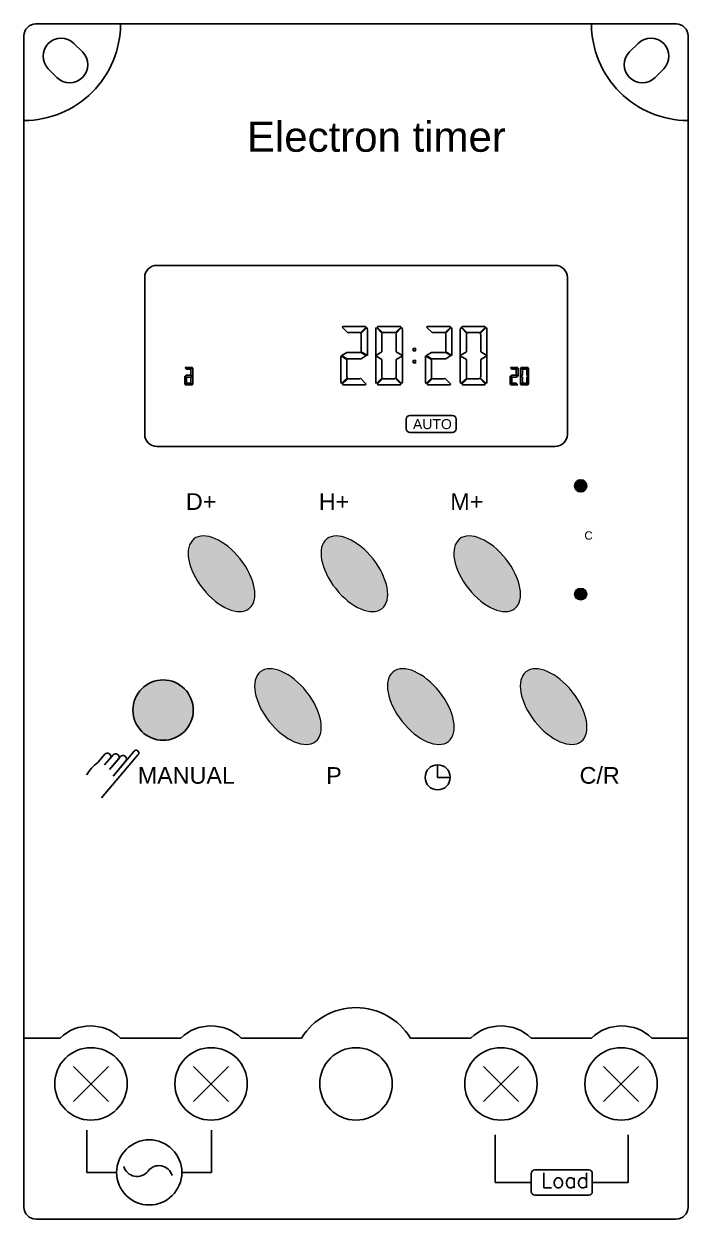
# Model space of a CAD drawing. Header units: millimetres. Extents: x 151 to 1164, y 209 to 402.
# Drawn here: x 818.6 to 873.6, y 227.9 to 326.9 of the extents above; entities that cross this region are included whole.
import ezdxf

# ---------------------------------------------------------------- set-up
doc = ezdxf.new("R2010")
doc.units = ezdxf.units.MM
doc.styles.add('ARIAL', font='arial.ttf')

# ---------------------------------------------------------------- blocks, each defined once
blk = doc.blocks.new('*U1904')
h = blk.add_hatch(color=1)
h.set_gradient(color1=(252, 84, 87), color2=(252, 49, 52), one_color=1, tint=0.59, name='INVCYLINDER')
edge = h.paths.add_edge_path()
edge.add_arc((18.604, 60.739), 0.5, 0, 360)
at = {"lineweight": 9}
h = blk.add_hatch(color=8, dxfattribs=at)
edge = h.paths.add_edge_path()
edge.add_ellipse((-11.135, 53.451), major_axis=(-2.288, 2.883), ratio=0.53719, start_angle=0, end_angle=360, ccw=False)
h = blk.add_hatch(color=8, dxfattribs=at)
edge = h.paths.add_edge_path()
edge.add_ellipse((-0.135, 53.451), major_axis=(-2.288, 2.883), ratio=0.53719, start_angle=0, end_angle=360, ccw=False)
h = blk.add_hatch(color=8, dxfattribs=at)
edge = h.paths.add_edge_path()
edge.add_ellipse((10.865, 53.451), major_axis=(-2.288, 2.883), ratio=0.53719, start_angle=0, end_angle=360, ccw=False)
h = blk.add_hatch(color=8, dxfattribs=at)
edge = h.paths.add_edge_path()
edge.add_arc((18.604, 51.771), 0.5, 0, 360)
h = blk.add_hatch(color=8, dxfattribs=at)
edge = h.paths.add_edge_path()
edge.add_ellipse((-5.635, 42.451), major_axis=(-2.288, 2.883), ratio=0.53719, start_angle=0, end_angle=360, ccw=False)
h = blk.add_hatch(color=8, dxfattribs=at)
edge = h.paths.add_edge_path()
edge.add_ellipse((5.365, 42.451), major_axis=(-2.288, 2.883), ratio=0.53719, start_angle=0, end_angle=360, ccw=False)
h = blk.add_hatch(color=8, dxfattribs=at)
edge = h.paths.add_edge_path()
edge.add_ellipse((16.365, 42.451), major_axis=(-2.288, 2.883), ratio=0.53719, start_angle=0, end_angle=360, ccw=False)
h = blk.add_hatch(color=1)
h.set_gradient(color1=(246, 9, 13), color2=(248, 53, 56), one_color=1, tint=0.59, name='INVCYLINDER')
edge = h.paths.add_edge_path()
edge.add_arc((-15.974, 42.161), 2.5, 0, 360)
for p, q in [((-0.674, 73.401), (-1.155, 73.882)), ((0.362, 73.401), (0.843, 73.882)), ((0.402, 73.361), (0.883, 73.842)), ((2.179, 73.361), (1.698, 73.842)), ((2.218, 73.401), (1.738, 73.882)), ((3.254, 73.401), (3.735, 73.882)), ((3.294, 73.361), (3.775, 73.842)), ((6.326, 73.401), (5.845, 73.882)), ((7.362, 73.401), (7.843, 73.882)), ((7.402, 73.361), (7.883, 73.842)), ((9.179, 73.361), (8.698, 73.842)), ((9.218, 73.401), (8.738, 73.882)), ((10.254, 73.401), (10.735, 73.882)), ((10.294, 73.361), (10.775, 73.842)), ((-1.256, 71.5), (-0.752, 71.209)), ((-0.752, 71.774), (-1.162, 71.522)), ((-1.162, 71.522), (-0.752, 71.27)), ((0.441, 71.835), (0.945, 71.543)), ((0.441, 71.774), (0.85, 71.522)), ((0.85, 71.522), (0.441, 71.27)), ((2.14, 71.835), (1.636, 71.543)), ((1.636, 71.5), (2.14, 71.209)), ((3.333, 71.835), (3.837, 71.543)), ((3.837, 71.5), (3.333, 71.209)), ((5.744, 71.5), (6.248, 71.209)), ((6.248, 71.774), (5.838, 71.522)), ((5.838, 71.522), (6.248, 71.27)), ((7.441, 71.835), (7.945, 71.543)), ((7.441, 71.774), (7.85, 71.522)), ((7.85, 71.522), (7.441, 71.27)), ((9.14, 71.835), (8.636, 71.543)), ((8.636, 71.5), (9.14, 71.209)), ((10.333, 71.835), (10.837, 71.543)), ((10.837, 71.5), (10.333, 71.209)), ((-14.004, 70.387), (-14.148, 70.531)), ((-13.693, 70.387), (-13.549, 70.531)), ((-13.682, 70.375), (-13.537, 70.519)), ((12.934, 70.387), (12.79, 70.531)), ((13.245, 70.387), (13.389, 70.531)), ((13.257, 70.375), (13.401, 70.519)), ((13.79, 70.375), (13.645, 70.519)), ((13.802, 70.387), (13.657, 70.531)), ((14.112, 70.387), (14.257, 70.531)), ((14.124, 70.375), (14.268, 70.519)), ((-14.179, 69.816), (-14.028, 69.729)), ((-14.028, 69.899), (-14.151, 69.823)), ((-14.151, 69.823), (-14.028, 69.747)), ((-13.67, 69.917), (-13.519, 69.829)), ((-13.67, 69.899), (-13.547, 69.823)), ((-13.547, 69.823), (-13.67, 69.747)), ((-13.519, 69.816), (-13.67, 69.729)), ((-0.721, 69.694), (-1.202, 69.214)), ((-0.662, 69.635), (-1.142, 69.154)), ((0.362, 69.643), (0.843, 69.162)), ((2.171, 69.694), (1.69, 69.214)), ((2.23, 69.635), (1.75, 69.154)), ((3.255, 69.643), (3.735, 69.162)), ((3.294, 69.682), (3.775, 69.202)), ((6.279, 69.694), (5.798, 69.214)), ((6.338, 69.635), (5.858, 69.154)), ((7.362, 69.643), (7.843, 69.162)), ((9.171, 69.694), (8.69, 69.214)), ((9.23, 69.635), (8.75, 69.154)), ((10.255, 69.643), (10.735, 69.162)), ((10.294, 69.682), (10.775, 69.202)), ((12.759, 69.816), (12.91, 69.729)), ((12.91, 69.899), (12.787, 69.823)), ((12.787, 69.823), (12.91, 69.747)), ((13.268, 69.917), (13.419, 69.829)), ((13.268, 69.899), (13.391, 69.823)), ((13.391, 69.823), (13.268, 69.747)), ((13.778, 69.917), (13.627, 69.829)), ((13.627, 69.816), (13.778, 69.729)), ((14.136, 69.917), (14.287, 69.829)), ((14.287, 69.816), (14.136, 69.729)), ((-14.019, 69.275), (-14.163, 69.13)), ((-14.001, 69.257), (-14.145, 69.113)), ((-13.693, 69.259), (-13.549, 69.115)), ((-13.679, 69.275), (-13.535, 69.13)), ((12.92, 69.275), (12.775, 69.13)), ((12.937, 69.257), (12.793, 69.113)), ((13.245, 69.259), (13.389, 69.115)), ((13.787, 69.275), (13.643, 69.13)), ((13.805, 69.257), (13.661, 69.113)), ((14.112, 69.259), (14.257, 69.115)), ((14.124, 69.271), (14.268, 69.127)), ((-27.5, 15), (-24.5, 15)), ((-19.5, 15), (-14.5, 15)), ((-9.5, 15), (-4.5, 15)), ((4.5, 15), (9.5, 15)), ((14.5, 15), (19.5, 15)), ((24.5, 15), (27.5, 15)), ((-20.499, 9.75), (-23.398, 12.65)), ((-20.499, 12.65), (-23.398, 9.75)), ((-10.55, 12.65), (-13.45, 9.75)), ((-10.55, 9.75), (-13.45, 12.65)), ((10.55, 12.65), (13.45, 9.75)), ((10.55, 9.75), (13.45, 12.65)), ((20.499, 9.75), (23.398, 12.65)), ((20.499, 12.65), (23.398, 9.75)), ((-22.29, 3.868), (-22.29, 7.362)), ((-11.953, 3.868), (-11.953, 7.362)), ((11.532, 3.029), (11.532, 6.967)), ((22.55, 3.029), (22.55, 6.991)), ((-19.821, 3.868), (-22.29, 3.868)), ((-14.421, 3.868), (-11.953, 3.868)), ((14.515, 3.029), (11.532, 3.029)), ((19.566, 3.029), (22.55, 3.029))]:
    blk.add_line(p, q)
at = {"color": 8}
for p, q in [((6.761, 36.591), (6.761, 37.63)), ((6.761, 37.63), (6.761, 36.591)), ((6.761, 36.591), (7.801, 36.591))]:
    blk.add_line(p, q, dxfattribs=at)
for points in [[(-26.5, 0), (26.5, 0, 0.414214), (27.5, 1), (27.5, 98, 0.414214), (26.5, 99), (-26.5, 99, 0.414214), (-27.5, 98), (-27.5, 1, 0.414214)], [(-19.5, 99), (-19.5, 99), (-26.5, 99, 0.414214), (-27.5, 98), (-27.5, 91), (-27.5, 91, 0.414214)], [(19.5, 99), (19.5, 99), (26.5, 99, -0.414214), (27.5, 98), (27.5, 91), (27.5, 91, -0.414214)], [(-16.5, 64), (16.5, 64, 0.414214), (17.5, 65), (17.5, 78, 0.414214), (16.5, 79), (-16.5, 79, 0.414214), (-17.5, 78), (-17.5, 65, 0.414214)], [(14.815, 1.975), (19.266, 1.975, 0.414214), (19.566, 2.275), (19.566, 3.783, 0.414214), (19.266, 4.083), (14.815, 4.083, 0.414214), (14.515, 3.783), (14.515, 2.275, 0.414214)]]:
    blk.add_lwpolyline(points, format="xyb", close=True)
at = {"color": 253}
for points in [[(-24.771, 94.562, 1), (-22.65, 96.683), (-23.357, 97.39, 1), (-25.478, 95.269)], [(24.771, 94.562, -1), (22.65, 96.683), (23.357, 97.39, -1), (25.478, 95.269)], [(4.457, 65.167), (7.999, 65.167, 0.414214), (8.299, 65.467), (8.299, 66.256, 0.414214), (7.999, 66.556), (4.457, 66.556, 0.414214), (4.157, 66.256), (4.157, 65.467, 0.414214)]]:
    blk.add_lwpolyline(points, format="xyb", close=True, dxfattribs=at)
for points in [[(-1.154, 73.881, -0.173003), (-0.976, 73.944), (0.665, 73.944, -0.173003), (0.842, 73.881)], [(-0.674, 73.401, -0.161906), (-0.556, 73.44), (0.245, 73.44, -0.161906), (0.362, 73.401)], [(0.402, 73.361, -0.161906), (0.441, 73.244), (0.441, 71.835)], [(0.882, 73.841, -0.173003), (0.945, 73.664), (0.945, 71.543)], [(1.636, 71.543), (1.636, 73.664, -0.173003), (1.699, 73.841, -0.173003)], [(1.739, 73.881, -0.173003), (1.916, 73.944), (3.557, 73.944, -0.173003), (3.734, 73.881)], [(2.14, 71.835), (2.14, 73.244, -0.161906), (2.179, 73.361, -0.161906)], [(2.218, 73.401, -0.161906), (2.336, 73.44), (3.137, 73.44, -0.161906), (3.254, 73.401)], [(3.294, 73.361, -0.161906), (3.333, 73.244), (3.333, 71.835)], [(3.774, 73.841, -0.173003), (3.837, 73.664), (3.837, 71.543)], [(5.846, 73.881, -0.173003), (6.024, 73.944), (7.665, 73.944, -0.173003), (7.842, 73.881)], [(6.326, 73.401, -0.161906), (6.444, 73.44), (7.245, 73.44, -0.161906), (7.362, 73.401)], [(7.402, 73.361, -0.161906), (7.441, 73.244), (7.441, 71.835)], [(7.882, 73.841, -0.173003), (7.945, 73.664), (7.945, 71.543)], [(8.636, 71.543), (8.636, 73.664, -0.173003), (8.699, 73.841, -0.173003)], [(8.739, 73.881, -0.173003), (8.916, 73.944), (10.557, 73.944, -0.173003), (10.734, 73.881)], [(9.14, 71.835), (9.14, 73.244, -0.161906), (9.179, 73.361, -0.161906)], [(9.218, 73.401, -0.161906), (9.336, 73.44), (10.137, 73.44, -0.161906), (10.254, 73.401)], [(10.294, 73.361, -0.161906), (10.333, 73.244), (10.333, 71.835)], [(10.774, 73.841, -0.173003), (10.837, 73.664), (10.837, 71.543)], [(-1.202, 69.214, -0.160054), (-1.256, 69.38), (-1.256, 71.5)], [(1.69, 69.214, -0.160054), (1.636, 69.38), (1.636, 71.5)], [(3.837, 71.5), (3.837, 69.38, -0.173003), (3.774, 69.203, -0.173003)], [(5.798, 69.214, -0.160054), (5.744, 69.38), (5.744, 71.5)], [(8.69, 69.214, -0.160054), (8.636, 69.38), (8.636, 71.5)], [(10.837, 71.5), (10.837, 69.38, -0.173003), (10.774, 69.203, -0.173003)], [(-14.148, 70.531, -0.173003), (-14.095, 70.55), (-13.603, 70.55, -0.173003), (-13.549, 70.531)], [(-14.004, 70.387, -0.161906), (-13.969, 70.398), (-13.729, 70.398, -0.161906), (-13.693, 70.387)], [(-13.682, 70.375, -0.161906), (-13.67, 70.34), (-13.67, 69.917)], [(-13.538, 70.519, -0.173003), (-13.519, 70.466), (-13.519, 69.829)], [(-0.721, 69.694, -0.143329), (-0.752, 69.8), (-0.752, 71.209)], [(2.171, 69.694, -0.143329), (2.14, 69.8), (2.14, 71.209)], [(3.333, 71.209), (3.333, 69.8, -0.161678), (3.294, 69.682, -0.161678)], [(6.279, 69.694, -0.143329), (6.248, 69.8), (6.248, 71.209)], [(9.171, 69.694, -0.143329), (9.14, 69.8), (9.14, 71.209)], [(10.333, 71.209), (10.333, 69.8, -0.161678), (10.294, 69.682, -0.161678)], [(12.79, 70.531, -0.173003), (12.843, 70.55), (13.335, 70.55, -0.173003), (13.389, 70.531)], [(12.934, 70.387, -0.161906), (12.969, 70.398), (13.209, 70.398, -0.161906), (13.245, 70.387)], [(13.257, 70.375, -0.161906), (13.268, 70.34), (13.268, 69.917)], [(13.4, 70.519, -0.173003), (13.419, 70.466), (13.419, 69.829)], [(13.627, 69.829), (13.627, 70.466, -0.173003), (13.646, 70.519, -0.173003)], [(13.658, 70.531, -0.173003), (13.711, 70.55), (14.203, 70.55, -0.173003), (14.256, 70.531)], [(13.778, 69.917), (13.778, 70.34, -0.161906), (13.79, 70.375, -0.161906)], [(13.802, 70.387, -0.161906), (13.837, 70.398), (14.077, 70.398, -0.161906), (14.112, 70.387)], [(14.124, 70.375, -0.161906), (14.136, 70.34), (14.136, 69.917)], [(14.268, 70.519, -0.173003), (14.287, 70.466), (14.287, 69.829)], [(-14.163, 69.13, -0.160054), (-14.179, 69.18), (-14.179, 69.816)], [(-14.019, 69.275, -0.143329), (-14.028, 69.306), (-14.028, 69.729)], [(-13.679, 69.275, 0.143329), (-13.67, 69.306), (-13.67, 69.729)], [(-13.535, 69.13, 0.160054), (-13.519, 69.18), (-13.519, 69.816)], [(0.362, 69.643, -0.162278), (0.245, 69.604), (-0.556, 69.604, -0.143329), (-0.662, 69.635, -0.143329)], [(3.255, 69.643, -0.162278), (3.137, 69.604), (2.336, 69.604, -0.143329), (2.23, 69.635, -0.143329)], [(7.362, 69.643, -0.162278), (7.245, 69.604), (6.444, 69.604, -0.143329), (6.338, 69.635, -0.143329)], [(10.255, 69.643, -0.162278), (10.137, 69.604), (9.336, 69.604, -0.143329), (9.23, 69.635, -0.143329)], [(12.775, 69.13, -0.160054), (12.759, 69.18), (12.759, 69.816)], [(12.92, 69.275, -0.143329), (12.91, 69.306), (12.91, 69.729)], [(13.643, 69.13, -0.160054), (13.627, 69.18), (13.627, 69.816)], [(13.787, 69.275, -0.143329), (13.778, 69.306), (13.778, 69.729)], [(14.136, 69.729), (14.136, 69.306, -0.161678), (14.124, 69.271, -0.161678)], [(14.287, 69.816), (14.287, 69.18, -0.173003), (14.268, 69.127, -0.173003)], [(-13.549, 69.115, -0.173003), (-13.603, 69.096), (-14.095, 69.096, -0.160054), (-14.145, 69.113, -0.160054)], [(-13.693, 69.259, -0.162278), (-13.729, 69.247), (-13.969, 69.247, -0.143329), (-14.001, 69.257, -0.143329)], [(0.842, 69.163, -0.173003), (0.665, 69.1), (-0.976, 69.1, -0.160054), (-1.142, 69.154, -0.160054)], [(3.734, 69.163, -0.173003), (3.557, 69.1), (1.916, 69.1, -0.160054), (1.75, 69.154, -0.160054)], [(7.842, 69.163, -0.173003), (7.665, 69.1), (6.024, 69.1, -0.160054), (5.858, 69.154, -0.160054)], [(10.734, 69.163, -0.173003), (10.557, 69.1), (8.916, 69.1, -0.160054), (8.75, 69.154, -0.160054)], [(13.389, 69.115, -0.173003), (13.335, 69.096), (12.843, 69.096, -0.160054), (12.793, 69.113, -0.160054)], [(13.245, 69.259, -0.162278), (13.209, 69.247), (12.969, 69.247, -0.143329), (12.937, 69.257, -0.143329)], [(14.256, 69.115, -0.173003), (14.203, 69.096), (13.711, 69.096, -0.160054), (13.661, 69.113, -0.160054)], [(14.112, 69.259, -0.162278), (14.077, 69.247), (13.837, 69.247, -0.143329), (13.805, 69.257, -0.143329)]]:
    blk.add_lwpolyline(points, format="xyb")
for points in [[(-0.752, 71.774), (0.441, 71.774)], [(-0.552, 71.774), (0.241, 71.774)], [(6.248, 71.774), (7.441, 71.774)], [(6.448, 71.774), (7.241, 71.774)], [(0.441, 71.27), (-0.752, 71.27)], [(0.241, 71.27), (-0.552, 71.27)], [(7.441, 71.27), (6.248, 71.27)], [(7.241, 71.27), (6.448, 71.27)], [(-14.028, 69.899), (-13.67, 69.899)], [(-13.67, 69.747), (-14.028, 69.747)], [(-13.968, 69.899), (-13.73, 69.899)], [(-13.73, 69.747), (-13.968, 69.747)], [(12.91, 69.899), (13.268, 69.899)], [(13.268, 69.747), (12.91, 69.747)], [(12.97, 69.899), (13.208, 69.899)], [(13.208, 69.747), (12.97, 69.747)]]:
    blk.add_lwpolyline(points)
for points in [[(4.738, 71.922), (4.938, 71.922), (4.938, 72.122), (4.738, 72.122)], [(4.738, 70.922), (4.938, 70.922), (4.938, 71.122), (4.738, 71.122)], [(4.738, 70.922), (4.938, 70.922), (4.938, 71.122), (4.738, 71.122)]]:
    blk.add_lwpolyline(points, close=True)
for points in [[(-21.066, 34.888), (-18.027, 38.477, 0.414214), (-18.051, 38.766), (-18.081, 38.792, 0.414214), (-18.37, 38.768), (-20.121, 36.698)], [(-20.819, 37.614), (-20.363, 38.148, 0.414214), (-20.394, 38.509), (-20.432, 38.541, 0.414214), (-20.792, 38.511), (-21.371, 37.83)], [(-20.4, 37.238), (-19.674, 38.094, 0.414214), (-19.704, 38.455), (-19.742, 38.487, 0.414214), (-20.102, 38.457), (-20.819, 37.614)], [(-20.121, 36.698), (-19.063, 37.95, 0.414214), (-19.093, 38.311), (-19.131, 38.343, 0.414214), (-19.492, 38.313), (-20.4, 37.238)]]:
    blk.add_lwpolyline(points, format="xyb", dxfattribs=at)
at = {"color": 1}
for centre, radius in [((18.604, 60.739), 0.5), ((-15.974, 42.161), 2.5)]:
    blk.add_circle(centre, radius, dxfattribs=at)
at = {"color": 8, "lineweight": 9}
blk.add_circle((18.604, 51.771), 0.5, dxfattribs=at)
at = {"color": 8}
blk.add_circle((6.761, 36.591), 1.04, dxfattribs=at)
for centre, radius in [((-21.948, 11.2), 3), ((-12, 11.2), 3), ((0, 11.2), 3), ((12, 11.2), 3), ((21.948, 11.2), 3), ((-17.121, 3.868), 2.7)]:
    blk.add_circle(centre, radius)
at = {"color": 253}
blk.add_arc((-19.167, 34.906), 3.663, 127.00797, 149.04538, dxfattribs=at)
for centre, radius, start, end in [((0, 12.233), 5.283, 31.59051, 148.40949), ((-22, 12.375), 3.625, 46.39718, 133.60282), ((-12, 12.375), 3.625, 46.39718, 133.60282), ((12, 12.375), 3.625, 46.39718, 133.60282), ((22, 12.375), 3.625, 46.39718, 133.60282), ((-18.132, 4.679), 1.145, 196.46904, 322.46494), ((-16.315, 3.284), 1.145, 16.46904, 142.46494)]:
    blk.add_arc(centre, radius, start, end)
at = {"color": 253, "lineweight": 9, "extrusion": (0, 0, -1)}
for centre in [(-11.135, 53.451), (-0.135, 53.451), (10.865, 53.451), (-5.635, 42.451), (5.365, 42.451), (16.365, 42.451)]:
    blk.add_ellipse(centre, major_axis=(-2.288, 2.883), ratio=0.53719, dxfattribs=at)
at = {"color": 253, "lineweight": 9, "attachment_point": 5, "style": 'ARIAL'}
for s, insert, char_height, width in [('Electron timer', (1.688, 89.636), 2.48832, 33.72684), ('AUTO', (6.327, 65.844), 0.8294, 4.14675), ('D+', (-12.824, 59.433), 1.3824, 6.91125), ('H+', (-1.824, 59.433), 1.3824, 6.91125), ('M+', (9.176, 59.433), 1.3824, 6.91125), ('C', (19.258, 56.621), 0.691, 3.45562), ('MANUAL', (-14.05, 36.744), 1.3824, 6.91125), ('P', (-1.824, 36.744), 1.382, 6.91125), ('C/R', (20.176, 36.744), 1.3824, 6.91125)]:
    blk.add_mtext(s, dxfattribs=dict(at, insert=insert, char_height=char_height, width=width))
at = {"insert": (15.33, 3.831), "char_height": 1.25, "width": 1.97674, "attachment_point": 1}
blk.add_mtext('{\\Ftxt1|c0;Load}', dxfattribs=at)

msp = doc.modelspace()

# ---------------------------------------------------------------- block references
msp.add_blockref('*U1904', (846.063, 227.938))

doc.saveas('drawing.dxf')
